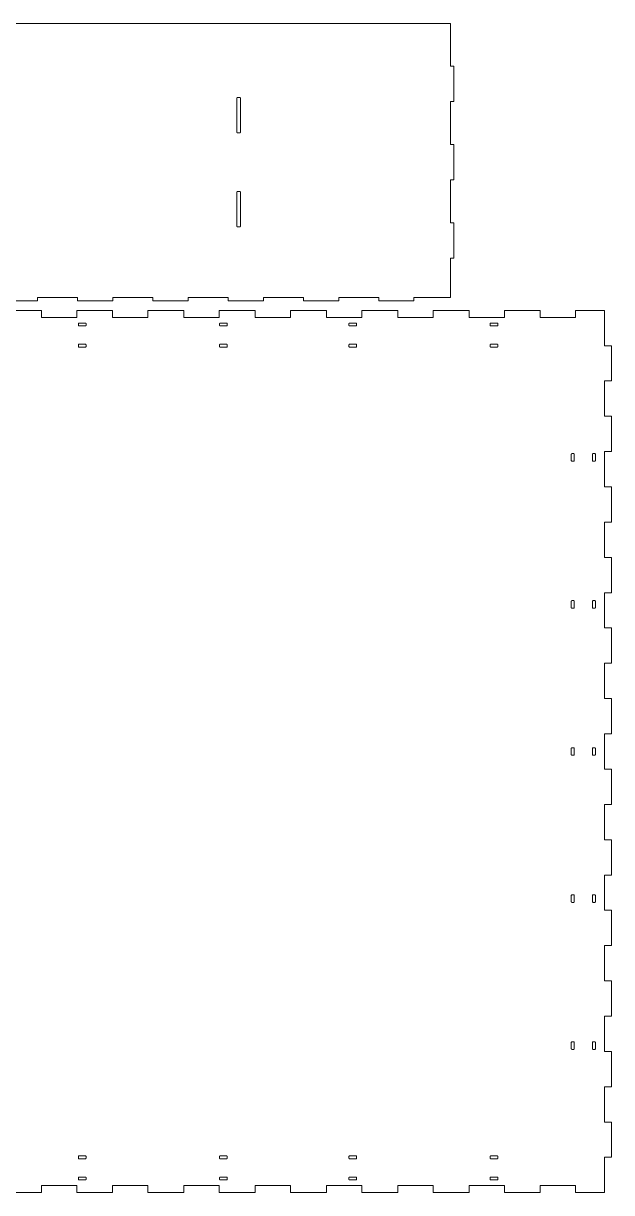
# Model space of a CAD drawing. Header units: millimetres. Extents: x 0 to 3016, y 0 to 2002.
# Drawn here: x 1508 to 2008, y 0 to 994 of the extents above; entities that cross this region are included whole.
import ezdxf

# ---------------------------------------------------------------- set-up
doc = ezdxf.new("R2010")
doc.units = ezdxf.units.MM
doc.layers.add('CORTE', color=1, linetype='Continuous', lineweight=0)

msp = doc.modelspace()

# ---------------------------------------------------------------- linework, layer by layer
at = {"layer": 'CORTE'}
for points in [[(1490, 758), (1520, 758), (1520, 761), (1554, 761), (1554, 758), (1584, 758), (1584, 761), (1618, 761), (1618, 758), (1648, 758), (1648, 761), (1682, 761), (1682, 758), (1712, 758), (1712, 761), (1746, 761), (1746, 758), (1776, 758), (1776, 761), (1810, 761), (1810, 758), (1840, 758), (1840, 761), (1871, 761), (1871, 761), (1871, 794.5), (1874, 794.5), (1874, 824.5), (1871, 824.5), (1871, 861), (1874, 861), (1874, 891), (1871, 891), (1871, 927.5), (1874, 927.5), (1874, 957.5), (1871, 957.5), (1871, 994), (1840, 994), (1810, 994), (1776, 994), (1746, 994), (1712, 994), (1682, 994), (1648, 994), (1618, 994), (1584, 994), (1554, 994), (1520, 994), (1490, 994)], [(1492.705882, 0), (1523.294118, 0), (1523.294118, 6), (1553.294118, 6), (1553.294118, 0), (1583.882353, 0), (1583.882353, 6), (1613.882353, 6), (1613.882353, 0), (1644.470588, 0), (1644.470588, 6), (1674.470588, 6), (1674.470588, 0), (1705.058824, 0), (1705.058824, 6), (1735.058824, 6), (1735.058824, 0), (1765.647059, 0), (1765.647059, 6), (1795.647059, 6), (1795.647059, 0), (1826.235294, 0), (1826.235294, 6), (1856.235294, 6), (1856.235294, 0), (1886.823529, 0), (1886.823529, 6), (1916.823529, 6), (1916.823529, 0), (1947.411765, 0), (1947.411765, 6), (1977.411765, 6), (1977.411765, 0), (2002, 0), (2002, 0), (2002, 30), (2008, 30), (2008, 60), (2002, 60), (2002, 90), (2008, 90), (2008, 120), (2002, 120), (2002, 150), (2008, 150), (2008, 180), (2002, 180), (2002, 210), (2008, 210), (2008, 240), (2002, 240), (2002, 270), (2008, 270), (2008, 300), (2002, 300), (2002, 330), (2008, 330), (2008, 360), (2002, 360), (2002, 390), (2008, 390), (2008, 420), (2002, 420), (2002, 450), (2008, 450), (2008, 480), (2002, 480), (2002, 510), (2008, 510), (2008, 540), (2002, 540), (2002, 570), (2008, 570), (2008, 600), (2002, 600), (2002, 630), (2008, 630), (2008, 660), (2002, 660), (2002, 690), (2008, 690), (2008, 720), (2002, 720), (2002, 750), (1977.411765, 750), (1977.411765, 744), (1947.411765, 744), (1947.411765, 750), (1916.823529, 750), (1916.823529, 744), (1886.823529, 744), (1886.823529, 750), (1856.235294, 750), (1856.235294, 744), (1826.235294, 744), (1826.235294, 750), (1795.647059, 750), (1795.647059, 744), (1765.647059, 744), (1765.647059, 750), (1735.058824, 750), (1735.058824, 744), (1705.058824, 744), (1705.058824, 750), (1674.470588, 750), (1674.470588, 744), (1644.470588, 744), (1644.470588, 750), (1613.882353, 750), (1613.882353, 744), (1583.882353, 744), (1583.882353, 750), (1553.294118, 750), (1553.294118, 744), (1523.294118, 744), (1523.294118, 750), (1492.705882, 750)]]:
    msp.add_lwpolyline(points, dxfattribs=at)
for points in [[(1692.5, 930.4), (1692.496227, 930.467179), (1692.484957, 930.533513), (1692.46633, 930.598167), (1692.440581, 930.66033), (1692.408035, 930.719219), (1692.369099, 930.774094), (1692.324264, 930.824264), (1692.274094, 930.869099), (1692.219219, 930.908035), (1692.16033, 930.940581), (1692.098167, 930.96633), (1692.033513, 930.984957), (1691.967179, 930.996227), (1691.9, 931), (1690.1, 931), (1690.032821, 930.996227), (1689.966487, 930.984957), (1689.901833, 930.96633), (1689.83967, 930.940581), (1689.780781, 930.908035), (1689.725906, 930.869099), (1689.675736, 930.824264), (1689.630901, 930.774094), (1689.591965, 930.719219), (1689.559419, 930.66033), (1689.53367, 930.598167), (1689.515043, 930.533513), (1689.503773, 930.467179), (1689.5, 930.4), (1689.5, 901.6), (1689.503773, 901.532821), (1689.515043, 901.466487), (1689.53367, 901.401833), (1689.559419, 901.33967), (1689.591965, 901.280781), (1689.630901, 901.225906), (1689.675736, 901.175736), (1689.725906, 901.130901), (1689.780781, 901.091965), (1689.83967, 901.059419), (1689.901833, 901.03367), (1689.966487, 901.015043), (1690.032821, 901.003773), (1690.1, 901), (1691.9, 901), (1691.967179, 901.003773), (1692.033513, 901.015043), (1692.098167, 901.03367), (1692.16033, 901.059419), (1692.219219, 901.091965), (1692.274094, 901.130901), (1692.324264, 901.175736), (1692.369099, 901.225906), (1692.408035, 901.280781), (1692.440581, 901.33967), (1692.46633, 901.401833), (1692.484957, 901.466487), (1692.496227, 901.532821), (1692.5, 901.6)], [(1692.5, 850.4), (1692.496227, 850.467179), (1692.484957, 850.533513), (1692.46633, 850.598167), (1692.440581, 850.66033), (1692.408035, 850.719219), (1692.369099, 850.774094), (1692.324264, 850.824264), (1692.274094, 850.869099), (1692.219219, 850.908035), (1692.16033, 850.940581), (1692.098167, 850.96633), (1692.033513, 850.984957), (1691.967179, 850.996227), (1691.9, 851), (1690.1, 851), (1690.032821, 850.996227), (1689.966487, 850.984957), (1689.901833, 850.96633), (1689.83967, 850.940581), (1689.780781, 850.908035), (1689.725906, 850.869099), (1689.675736, 850.824264), (1689.630901, 850.774094), (1689.591965, 850.719219), (1689.559419, 850.66033), (1689.53367, 850.598167), (1689.515043, 850.533513), (1689.503773, 850.467179), (1689.5, 850.4), (1689.5, 821.6), (1689.503773, 821.532821), (1689.515043, 821.466487), (1689.53367, 821.401833), (1689.559419, 821.33967), (1689.591965, 821.280781), (1689.630901, 821.225906), (1689.675736, 821.175736), (1689.725906, 821.130901), (1689.780781, 821.091965), (1689.83967, 821.059419), (1689.901833, 821.03367), (1689.966487, 821.015043), (1690.032821, 821.003773), (1690.1, 821), (1691.9, 821), (1691.967179, 821.003773), (1692.033513, 821.015043), (1692.098167, 821.03367), (1692.16033, 821.059419), (1692.219219, 821.091965), (1692.274094, 821.130901), (1692.324264, 821.175736), (1692.369099, 821.225906), (1692.408035, 821.280781), (1692.440581, 821.33967), (1692.46633, 821.401833), (1692.484957, 821.466487), (1692.496227, 821.532821), (1692.5, 821.6)], [(1561.25, 738.65), (1561.246227, 738.717179), (1561.234957, 738.783513), (1561.21633, 738.848167), (1561.190581, 738.91033), (1561.158035, 738.969219), (1561.119099, 739.024094), (1561.074264, 739.074264), (1561.024094, 739.119099), (1560.969219, 739.158035), (1560.91033, 739.190581), (1560.848167, 739.21633), (1560.783513, 739.234957), (1560.717179, 739.246227), (1560.65, 739.25), (1555.35, 739.25), (1555.282821, 739.246227), (1555.216487, 739.234957), (1555.151833, 739.21633), (1555.08967, 739.190581), (1555.030781, 739.158035), (1554.975906, 739.119099), (1554.925736, 739.074264), (1554.880901, 739.024094), (1554.841965, 738.969219), (1554.809419, 738.91033), (1554.78367, 738.848167), (1554.765043, 738.783513), (1554.753773, 738.717179), (1554.75, 738.65), (1554.75, 737.35), (1554.753773, 737.282821), (1554.765043, 737.216487), (1554.78367, 737.151833), (1554.809419, 737.08967), (1554.841965, 737.030781), (1554.880901, 736.975906), (1554.925736, 736.925736), (1554.975906, 736.880901), (1555.030781, 736.841965), (1555.08967, 736.809419), (1555.151833, 736.78367), (1555.216487, 736.765043), (1555.282821, 736.753773), (1555.35, 736.75), (1560.65, 736.75), (1560.717179, 736.753773), (1560.783513, 736.765043), (1560.848167, 736.78367), (1560.91033, 736.809419), (1560.969219, 736.841965), (1561.024094, 736.880901), (1561.074264, 736.925736), (1561.119099, 736.975906), (1561.158035, 737.030781), (1561.190581, 737.08967), (1561.21633, 737.151833), (1561.234957, 737.216487), (1561.246227, 737.282821), (1561.25, 737.35)], [(1681.25, 738.65), (1681.246227, 738.717179), (1681.234957, 738.783513), (1681.21633, 738.848167), (1681.190581, 738.91033), (1681.158035, 738.969219), (1681.119099, 739.024094), (1681.074264, 739.074264), (1681.024094, 739.119099), (1680.969219, 739.158035), (1680.91033, 739.190581), (1680.848167, 739.21633), (1680.783513, 739.234957), (1680.717179, 739.246227), (1680.65, 739.25), (1675.35, 739.25), (1675.282821, 739.246227), (1675.216487, 739.234957), (1675.151833, 739.21633), (1675.08967, 739.190581), (1675.030781, 739.158035), (1674.975906, 739.119099), (1674.925736, 739.074264), (1674.880901, 739.024094), (1674.841965, 738.969219), (1674.809419, 738.91033), (1674.78367, 738.848167), (1674.765043, 738.783513), (1674.753773, 738.717179), (1674.75, 738.65), (1674.75, 737.35), (1674.753773, 737.282821), (1674.765043, 737.216487), (1674.78367, 737.151833), (1674.809419, 737.08967), (1674.841965, 737.030781), (1674.880901, 736.975906), (1674.925736, 736.925736), (1674.975906, 736.880901), (1675.030781, 736.841965), (1675.08967, 736.809419), (1675.151833, 736.78367), (1675.216487, 736.765043), (1675.282821, 736.753773), (1675.35, 736.75), (1680.65, 736.75), (1680.717179, 736.753773), (1680.783513, 736.765043), (1680.848167, 736.78367), (1680.91033, 736.809419), (1680.969219, 736.841965), (1681.024094, 736.880901), (1681.074264, 736.925736), (1681.119099, 736.975906), (1681.158035, 737.030781), (1681.190581, 737.08967), (1681.21633, 737.151833), (1681.234957, 737.216487), (1681.246227, 737.282821), (1681.25, 737.35)], [(1791.25, 738.65), (1791.246227, 738.717179), (1791.234957, 738.783513), (1791.21633, 738.848167), (1791.190581, 738.91033), (1791.158035, 738.969219), (1791.119099, 739.024094), (1791.074264, 739.074264), (1791.024094, 739.119099), (1790.969219, 739.158035), (1790.91033, 739.190581), (1790.848167, 739.21633), (1790.783513, 739.234957), (1790.717179, 739.246227), (1790.65, 739.25), (1785.35, 739.25), (1785.282821, 739.246227), (1785.216487, 739.234957), (1785.151833, 739.21633), (1785.08967, 739.190581), (1785.030781, 739.158035), (1784.975906, 739.119099), (1784.925736, 739.074264), (1784.880901, 739.024094), (1784.841965, 738.969219), (1784.809419, 738.91033), (1784.78367, 738.848167), (1784.765043, 738.783513), (1784.753773, 738.717179), (1784.75, 738.65), (1784.75, 737.35), (1784.753773, 737.282821), (1784.765043, 737.216487), (1784.78367, 737.151833), (1784.809419, 737.08967), (1784.841965, 737.030781), (1784.880901, 736.975906), (1784.925736, 736.925736), (1784.975906, 736.880901), (1785.030781, 736.841965), (1785.08967, 736.809419), (1785.151833, 736.78367), (1785.216487, 736.765043), (1785.282821, 736.753773), (1785.35, 736.75), (1790.65, 736.75), (1790.717179, 736.753773), (1790.783513, 736.765043), (1790.848167, 736.78367), (1790.91033, 736.809419), (1790.969219, 736.841965), (1791.024094, 736.880901), (1791.074264, 736.925736), (1791.119099, 736.975906), (1791.158035, 737.030781), (1791.190581, 737.08967), (1791.21633, 737.151833), (1791.234957, 737.216487), (1791.246227, 737.282821), (1791.25, 737.35)], [(1911.25, 738.65), (1911.246227, 738.717179), (1911.234957, 738.783513), (1911.21633, 738.848167), (1911.190581, 738.91033), (1911.158035, 738.969219), (1911.119099, 739.024094), (1911.074264, 739.074264), (1911.024094, 739.119099), (1910.969219, 739.158035), (1910.91033, 739.190581), (1910.848167, 739.21633), (1910.783513, 739.234957), (1910.717179, 739.246227), (1910.65, 739.25), (1905.35, 739.25), (1905.282821, 739.246227), (1905.216487, 739.234957), (1905.151833, 739.21633), (1905.08967, 739.190581), (1905.030781, 739.158035), (1904.975906, 739.119099), (1904.925736, 739.074264), (1904.880901, 739.024094), (1904.841965, 738.969219), (1904.809419, 738.91033), (1904.78367, 738.848167), (1904.765043, 738.783513), (1904.753773, 738.717179), (1904.75, 738.65), (1904.75, 737.35), (1904.753773, 737.282821), (1904.765043, 737.216487), (1904.78367, 737.151833), (1904.809419, 737.08967), (1904.841965, 737.030781), (1904.880901, 736.975906), (1904.925736, 736.925736), (1904.975906, 736.880901), (1905.030781, 736.841965), (1905.08967, 736.809419), (1905.151833, 736.78367), (1905.216487, 736.765043), (1905.282821, 736.753773), (1905.35, 736.75), (1910.65, 736.75), (1910.717179, 736.753773), (1910.783513, 736.765043), (1910.848167, 736.78367), (1910.91033, 736.809419), (1910.969219, 736.841965), (1911.024094, 736.880901), (1911.074264, 736.925736), (1911.119099, 736.975906), (1911.158035, 737.030781), (1911.190581, 737.08967), (1911.21633, 737.151833), (1911.234957, 737.216487), (1911.246227, 737.282821), (1911.25, 737.35)], [(1561.25, 720.65), (1561.246227, 720.717179), (1561.234957, 720.783513), (1561.21633, 720.848167), (1561.190581, 720.91033), (1561.158035, 720.969219), (1561.119099, 721.024094), (1561.074264, 721.074264), (1561.024094, 721.119099), (1560.969219, 721.158035), (1560.91033, 721.190581), (1560.848167, 721.21633), (1560.783513, 721.234957), (1560.717179, 721.246227), (1560.65, 721.25), (1555.35, 721.25), (1555.282821, 721.246227), (1555.216487, 721.234957), (1555.151833, 721.21633), (1555.08967, 721.190581), (1555.030781, 721.158035), (1554.975906, 721.119099), (1554.925736, 721.074264), (1554.880901, 721.024094), (1554.841965, 720.969219), (1554.809419, 720.91033), (1554.78367, 720.848167), (1554.765043, 720.783513), (1554.753773, 720.717179), (1554.75, 720.65), (1554.75, 719.35), (1554.753773, 719.282821), (1554.765043, 719.216487), (1554.78367, 719.151833), (1554.809419, 719.08967), (1554.841965, 719.030781), (1554.880901, 718.975906), (1554.925736, 718.925736), (1554.975906, 718.880901), (1555.030781, 718.841965), (1555.08967, 718.809419), (1555.151833, 718.78367), (1555.216487, 718.765043), (1555.282821, 718.753773), (1555.35, 718.75), (1560.65, 718.75), (1560.717179, 718.753773), (1560.783513, 718.765043), (1560.848167, 718.78367), (1560.91033, 718.809419), (1560.969219, 718.841965), (1561.024094, 718.880901), (1561.074264, 718.925736), (1561.119099, 718.975906), (1561.158035, 719.030781), (1561.190581, 719.08967), (1561.21633, 719.151833), (1561.234957, 719.216487), (1561.246227, 719.282821), (1561.25, 719.35)], [(1681.25, 720.65), (1681.246227, 720.717179), (1681.234957, 720.783513), (1681.21633, 720.848167), (1681.190581, 720.91033), (1681.158035, 720.969219), (1681.119099, 721.024094), (1681.074264, 721.074264), (1681.024094, 721.119099), (1680.969219, 721.158035), (1680.91033, 721.190581), (1680.848167, 721.21633), (1680.783513, 721.234957), (1680.717179, 721.246227), (1680.65, 721.25), (1675.35, 721.25), (1675.282821, 721.246227), (1675.216487, 721.234957), (1675.151833, 721.21633), (1675.08967, 721.190581), (1675.030781, 721.158035), (1674.975906, 721.119099), (1674.925736, 721.074264), (1674.880901, 721.024094), (1674.841965, 720.969219), (1674.809419, 720.91033), (1674.78367, 720.848167), (1674.765043, 720.783513), (1674.753773, 720.717179), (1674.75, 720.65), (1674.75, 719.35), (1674.753773, 719.282821), (1674.765043, 719.216487), (1674.78367, 719.151833), (1674.809419, 719.08967), (1674.841965, 719.030781), (1674.880901, 718.975906), (1674.925736, 718.925736), (1674.975906, 718.880901), (1675.030781, 718.841965), (1675.08967, 718.809419), (1675.151833, 718.78367), (1675.216487, 718.765043), (1675.282821, 718.753773), (1675.35, 718.75), (1680.65, 718.75), (1680.717179, 718.753773), (1680.783513, 718.765043), (1680.848167, 718.78367), (1680.91033, 718.809419), (1680.969219, 718.841965), (1681.024094, 718.880901), (1681.074264, 718.925736), (1681.119099, 718.975906), (1681.158035, 719.030781), (1681.190581, 719.08967), (1681.21633, 719.151833), (1681.234957, 719.216487), (1681.246227, 719.282821), (1681.25, 719.35)], [(1791.25, 720.65), (1791.246227, 720.717179), (1791.234957, 720.783513), (1791.21633, 720.848167), (1791.190581, 720.91033), (1791.158035, 720.969219), (1791.119099, 721.024094), (1791.074264, 721.074264), (1791.024094, 721.119099), (1790.969219, 721.158035), (1790.91033, 721.190581), (1790.848167, 721.21633), (1790.783513, 721.234957), (1790.717179, 721.246227), (1790.65, 721.25), (1785.35, 721.25), (1785.282821, 721.246227), (1785.216487, 721.234957), (1785.151833, 721.21633), (1785.08967, 721.190581), (1785.030781, 721.158035), (1784.975906, 721.119099), (1784.925736, 721.074264), (1784.880901, 721.024094), (1784.841965, 720.969219), (1784.809419, 720.91033), (1784.78367, 720.848167), (1784.765043, 720.783513), (1784.753773, 720.717179), (1784.75, 720.65), (1784.75, 719.35), (1784.753773, 719.282821), (1784.765043, 719.216487), (1784.78367, 719.151833), (1784.809419, 719.08967), (1784.841965, 719.030781), (1784.880901, 718.975906), (1784.925736, 718.925736), (1784.975906, 718.880901), (1785.030781, 718.841965), (1785.08967, 718.809419), (1785.151833, 718.78367), (1785.216487, 718.765043), (1785.282821, 718.753773), (1785.35, 718.75), (1790.65, 718.75), (1790.717179, 718.753773), (1790.783513, 718.765043), (1790.848167, 718.78367), (1790.91033, 718.809419), (1790.969219, 718.841965), (1791.024094, 718.880901), (1791.074264, 718.925736), (1791.119099, 718.975906), (1791.158035, 719.030781), (1791.190581, 719.08967), (1791.21633, 719.151833), (1791.234957, 719.216487), (1791.246227, 719.282821), (1791.25, 719.35)], [(1911.25, 720.65), (1911.246227, 720.717179), (1911.234957, 720.783513), (1911.21633, 720.848167), (1911.190581, 720.91033), (1911.158035, 720.969219), (1911.119099, 721.024094), (1911.074264, 721.074264), (1911.024094, 721.119099), (1910.969219, 721.158035), (1910.91033, 721.190581), (1910.848167, 721.21633), (1910.783513, 721.234957), (1910.717179, 721.246227), (1910.65, 721.25), (1905.35, 721.25), (1905.282821, 721.246227), (1905.216487, 721.234957), (1905.151833, 721.21633), (1905.08967, 721.190581), (1905.030781, 721.158035), (1904.975906, 721.119099), (1904.925736, 721.074264), (1904.880901, 721.024094), (1904.841965, 720.969219), (1904.809419, 720.91033), (1904.78367, 720.848167), (1904.765043, 720.783513), (1904.753773, 720.717179), (1904.75, 720.65), (1904.75, 719.35), (1904.753773, 719.282821), (1904.765043, 719.216487), (1904.78367, 719.151833), (1904.809419, 719.08967), (1904.841965, 719.030781), (1904.880901, 718.975906), (1904.925736, 718.925736), (1904.975906, 718.880901), (1905.030781, 718.841965), (1905.08967, 718.809419), (1905.151833, 718.78367), (1905.216487, 718.765043), (1905.282821, 718.753773), (1905.35, 718.75), (1910.65, 718.75), (1910.717179, 718.753773), (1910.783513, 718.765043), (1910.848167, 718.78367), (1910.91033, 718.809419), (1910.969219, 718.841965), (1911.024094, 718.880901), (1911.074264, 718.925736), (1911.119099, 718.975906), (1911.158035, 719.030781), (1911.190581, 719.08967), (1911.21633, 719.151833), (1911.234957, 719.216487), (1911.246227, 719.282821), (1911.25, 719.35)], [(1976.25, 627.65), (1976.246227, 627.717179), (1976.234957, 627.783513), (1976.21633, 627.848167), (1976.190581, 627.91033), (1976.158035, 627.969219), (1976.119099, 628.024094), (1976.074264, 628.074264), (1976.024094, 628.119099), (1975.969219, 628.158035), (1975.91033, 628.190581), (1975.848167, 628.21633), (1975.783513, 628.234957), (1975.717179, 628.246227), (1975.65, 628.25), (1974.35, 628.25), (1974.282821, 628.246227), (1974.216487, 628.234957), (1974.151833, 628.21633), (1974.08967, 628.190581), (1974.030781, 628.158035), (1973.975906, 628.119099), (1973.925736, 628.074264), (1973.880901, 628.024094), (1973.841965, 627.969219), (1973.809419, 627.91033), (1973.78367, 627.848167), (1973.765043, 627.783513), (1973.753773, 627.717179), (1973.75, 627.65), (1973.75, 622.35), (1973.753773, 622.282821), (1973.765043, 622.216487), (1973.78367, 622.151833), (1973.809419, 622.08967), (1973.841965, 622.030781), (1973.880901, 621.975906), (1973.925736, 621.925736), (1973.975906, 621.880901), (1974.030781, 621.841965), (1974.08967, 621.809419), (1974.151833, 621.78367), (1974.216487, 621.765043), (1974.282821, 621.753773), (1974.35, 621.75), (1975.65, 621.75), (1975.717179, 621.753773), (1975.783513, 621.765043), (1975.848167, 621.78367), (1975.91033, 621.809419), (1975.969219, 621.841965), (1976.024094, 621.880901), (1976.074264, 621.925736), (1976.119099, 621.975906), (1976.158035, 622.030781), (1976.190581, 622.08967), (1976.21633, 622.151833), (1976.234957, 622.216487), (1976.246227, 622.282821), (1976.25, 622.35)], [(1994.25, 627.65), (1994.246227, 627.717179), (1994.234957, 627.783513), (1994.21633, 627.848167), (1994.190581, 627.91033), (1994.158035, 627.969219), (1994.119099, 628.024094), (1994.074264, 628.074264), (1994.024094, 628.119099), (1993.969219, 628.158035), (1993.91033, 628.190581), (1993.848167, 628.21633), (1993.783513, 628.234957), (1993.717179, 628.246227), (1993.65, 628.25), (1992.35, 628.25), (1992.282821, 628.246227), (1992.216487, 628.234957), (1992.151833, 628.21633), (1992.08967, 628.190581), (1992.030781, 628.158035), (1991.975906, 628.119099), (1991.925736, 628.074264), (1991.880901, 628.024094), (1991.841965, 627.969219), (1991.809419, 627.91033), (1991.78367, 627.848167), (1991.765043, 627.783513), (1991.753773, 627.717179), (1991.75, 627.65), (1991.75, 622.35), (1991.753773, 622.282821), (1991.765043, 622.216487), (1991.78367, 622.151833), (1991.809419, 622.08967), (1991.841965, 622.030781), (1991.880901, 621.975906), (1991.925736, 621.925736), (1991.975906, 621.880901), (1992.030781, 621.841965), (1992.08967, 621.809419), (1992.151833, 621.78367), (1992.216487, 621.765043), (1992.282821, 621.753773), (1992.35, 621.75), (1993.65, 621.75), (1993.717179, 621.753773), (1993.783513, 621.765043), (1993.848167, 621.78367), (1993.91033, 621.809419), (1993.969219, 621.841965), (1994.024094, 621.880901), (1994.074264, 621.925736), (1994.119099, 621.975906), (1994.158035, 622.030781), (1994.190581, 622.08967), (1994.21633, 622.151833), (1994.234957, 622.216487), (1994.246227, 622.282821), (1994.25, 622.35)], [(1976.25, 502.65), (1976.246227, 502.717179), (1976.234957, 502.783513), (1976.21633, 502.848167), (1976.190581, 502.91033), (1976.158035, 502.969219), (1976.119099, 503.024094), (1976.074264, 503.074264), (1976.024094, 503.119099), (1975.969219, 503.158035), (1975.91033, 503.190581), (1975.848167, 503.21633), (1975.783513, 503.234957), (1975.717179, 503.246227), (1975.65, 503.25), (1974.35, 503.25), (1974.282821, 503.246227), (1974.216487, 503.234957), (1974.151833, 503.21633), (1974.08967, 503.190581), (1974.030781, 503.158035), (1973.975906, 503.119099), (1973.925736, 503.074264), (1973.880901, 503.024094), (1973.841965, 502.969219), (1973.809419, 502.91033), (1973.78367, 502.848167), (1973.765043, 502.783513), (1973.753773, 502.717179), (1973.75, 502.65), (1973.75, 497.35), (1973.753773, 497.282821), (1973.765043, 497.216487), (1973.78367, 497.151833), (1973.809419, 497.08967), (1973.841965, 497.030781), (1973.880901, 496.975906), (1973.925736, 496.925736), (1973.975906, 496.880901), (1974.030781, 496.841965), (1974.08967, 496.809419), (1974.151833, 496.78367), (1974.216487, 496.765043), (1974.282821, 496.753773), (1974.35, 496.75), (1975.65, 496.75), (1975.717179, 496.753773), (1975.783513, 496.765043), (1975.848167, 496.78367), (1975.91033, 496.809419), (1975.969219, 496.841965), (1976.024094, 496.880901), (1976.074264, 496.925736), (1976.119099, 496.975906), (1976.158035, 497.030781), (1976.190581, 497.08967), (1976.21633, 497.151833), (1976.234957, 497.216487), (1976.246227, 497.282821), (1976.25, 497.35)], [(1994.25, 502.65), (1994.246227, 502.717179), (1994.234957, 502.783513), (1994.21633, 502.848167), (1994.190581, 502.91033), (1994.158035, 502.969219), (1994.119099, 503.024094), (1994.074264, 503.074264), (1994.024094, 503.119099), (1993.969219, 503.158035), (1993.91033, 503.190581), (1993.848167, 503.21633), (1993.783513, 503.234957), (1993.717179, 503.246227), (1993.65, 503.25), (1992.35, 503.25), (1992.282821, 503.246227), (1992.216487, 503.234957), (1992.151833, 503.21633), (1992.08967, 503.190581), (1992.030781, 503.158035), (1991.975906, 503.119099), (1991.925736, 503.074264), (1991.880901, 503.024094), (1991.841965, 502.969219), (1991.809419, 502.91033), (1991.78367, 502.848167), (1991.765043, 502.783513), (1991.753773, 502.717179), (1991.75, 502.65), (1991.75, 497.35), (1991.753773, 497.282821), (1991.765043, 497.216487), (1991.78367, 497.151833), (1991.809419, 497.08967), (1991.841965, 497.030781), (1991.880901, 496.975906), (1991.925736, 496.925736), (1991.975906, 496.880901), (1992.030781, 496.841965), (1992.08967, 496.809419), (1992.151833, 496.78367), (1992.216487, 496.765043), (1992.282821, 496.753773), (1992.35, 496.75), (1993.65, 496.75), (1993.717179, 496.753773), (1993.783513, 496.765043), (1993.848167, 496.78367), (1993.91033, 496.809419), (1993.969219, 496.841965), (1994.024094, 496.880901), (1994.074264, 496.925736), (1994.119099, 496.975906), (1994.158035, 497.030781), (1994.190581, 497.08967), (1994.21633, 497.151833), (1994.234957, 497.216487), (1994.246227, 497.282821), (1994.25, 497.35)], [(1976.25, 377.65), (1976.246227, 377.717179), (1976.234957, 377.783513), (1976.21633, 377.848167), (1976.190581, 377.91033), (1976.158035, 377.969219), (1976.119099, 378.024094), (1976.074264, 378.074264), (1976.024094, 378.119099), (1975.969219, 378.158035), (1975.91033, 378.190581), (1975.848167, 378.21633), (1975.783513, 378.234957), (1975.717179, 378.246227), (1975.65, 378.25), (1974.35, 378.25), (1974.282821, 378.246227), (1974.216487, 378.234957), (1974.151833, 378.21633), (1974.08967, 378.190581), (1974.030781, 378.158035), (1973.975906, 378.119099), (1973.925736, 378.074264), (1973.880901, 378.024094), (1973.841965, 377.969219), (1973.809419, 377.91033), (1973.78367, 377.848167), (1973.765043, 377.783513), (1973.753773, 377.717179), (1973.75, 377.65), (1973.75, 372.35), (1973.753773, 372.282821), (1973.765043, 372.216487), (1973.78367, 372.151833), (1973.809419, 372.08967), (1973.841965, 372.030781), (1973.880901, 371.975906), (1973.925736, 371.925736), (1973.975906, 371.880901), (1974.030781, 371.841965), (1974.08967, 371.809419), (1974.151833, 371.78367), (1974.216487, 371.765043), (1974.282821, 371.753773), (1974.35, 371.75), (1975.65, 371.75), (1975.717179, 371.753773), (1975.783513, 371.765043), (1975.848167, 371.78367), (1975.91033, 371.809419), (1975.969219, 371.841965), (1976.024094, 371.880901), (1976.074264, 371.925736), (1976.119099, 371.975906), (1976.158035, 372.030781), (1976.190581, 372.08967), (1976.21633, 372.151833), (1976.234957, 372.216487), (1976.246227, 372.282821), (1976.25, 372.35)], [(1994.25, 377.65), (1994.246227, 377.717179), (1994.234957, 377.783513), (1994.21633, 377.848167), (1994.190581, 377.91033), (1994.158035, 377.969219), (1994.119099, 378.024094), (1994.074264, 378.074264), (1994.024094, 378.119099), (1993.969219, 378.158035), (1993.91033, 378.190581), (1993.848167, 378.21633), (1993.783513, 378.234957), (1993.717179, 378.246227), (1993.65, 378.25), (1992.35, 378.25), (1992.282821, 378.246227), (1992.216487, 378.234957), (1992.151833, 378.21633), (1992.08967, 378.190581), (1992.030781, 378.158035), (1991.975906, 378.119099), (1991.925736, 378.074264), (1991.880901, 378.024094), (1991.841965, 377.969219), (1991.809419, 377.91033), (1991.78367, 377.848167), (1991.765043, 377.783513), (1991.753773, 377.717179), (1991.75, 377.65), (1991.75, 372.35), (1991.753773, 372.282821), (1991.765043, 372.216487), (1991.78367, 372.151833), (1991.809419, 372.08967), (1991.841965, 372.030781), (1991.880901, 371.975906), (1991.925736, 371.925736), (1991.975906, 371.880901), (1992.030781, 371.841965), (1992.08967, 371.809419), (1992.151833, 371.78367), (1992.216487, 371.765043), (1992.282821, 371.753773), (1992.35, 371.75), (1993.65, 371.75), (1993.717179, 371.753773), (1993.783513, 371.765043), (1993.848167, 371.78367), (1993.91033, 371.809419), (1993.969219, 371.841965), (1994.024094, 371.880901), (1994.074264, 371.925736), (1994.119099, 371.975906), (1994.158035, 372.030781), (1994.190581, 372.08967), (1994.21633, 372.151833), (1994.234957, 372.216487), (1994.246227, 372.282821), (1994.25, 372.35)], [(1976.25, 252.65), (1976.246227, 252.717179), (1976.234957, 252.783513), (1976.21633, 252.848167), (1976.190581, 252.91033), (1976.158035, 252.969219), (1976.119099, 253.024094), (1976.074264, 253.074264), (1976.024094, 253.119099), (1975.969219, 253.158035), (1975.91033, 253.190581), (1975.848167, 253.21633), (1975.783513, 253.234957), (1975.717179, 253.246227), (1975.65, 253.25), (1974.35, 253.25), (1974.282821, 253.246227), (1974.216487, 253.234957), (1974.151833, 253.21633), (1974.08967, 253.190581), (1974.030781, 253.158035), (1973.975906, 253.119099), (1973.925736, 253.074264), (1973.880901, 253.024094), (1973.841965, 252.969219), (1973.809419, 252.91033), (1973.78367, 252.848167), (1973.765043, 252.783513), (1973.753773, 252.717179), (1973.75, 252.65), (1973.75, 247.35), (1973.753773, 247.282821), (1973.765043, 247.216487), (1973.78367, 247.151833), (1973.809419, 247.08967), (1973.841965, 247.030781), (1973.880901, 246.975906), (1973.925736, 246.925736), (1973.975906, 246.880901), (1974.030781, 246.841965), (1974.08967, 246.809419), (1974.151833, 246.78367), (1974.216487, 246.765043), (1974.282821, 246.753773), (1974.35, 246.75), (1975.65, 246.75), (1975.717179, 246.753773), (1975.783513, 246.765043), (1975.848167, 246.78367), (1975.91033, 246.809419), (1975.969219, 246.841965), (1976.024094, 246.880901), (1976.074264, 246.925736), (1976.119099, 246.975906), (1976.158035, 247.030781), (1976.190581, 247.08967), (1976.21633, 247.151833), (1976.234957, 247.216487), (1976.246227, 247.282821), (1976.25, 247.35)], [(1994.25, 252.65), (1994.246227, 252.717179), (1994.234957, 252.783513), (1994.21633, 252.848167), (1994.190581, 252.91033), (1994.158035, 252.969219), (1994.119099, 253.024094), (1994.074264, 253.074264), (1994.024094, 253.119099), (1993.969219, 253.158035), (1993.91033, 253.190581), (1993.848167, 253.21633), (1993.783513, 253.234957), (1993.717179, 253.246227), (1993.65, 253.25), (1992.35, 253.25), (1992.282821, 253.246227), (1992.216487, 253.234957), (1992.151833, 253.21633), (1992.08967, 253.190581), (1992.030781, 253.158035), (1991.975906, 253.119099), (1991.925736, 253.074264), (1991.880901, 253.024094), (1991.841965, 252.969219), (1991.809419, 252.91033), (1991.78367, 252.848167), (1991.765043, 252.783513), (1991.753773, 252.717179), (1991.75, 252.65), (1991.75, 247.35), (1991.753773, 247.282821), (1991.765043, 247.216487), (1991.78367, 247.151833), (1991.809419, 247.08967), (1991.841965, 247.030781), (1991.880901, 246.975906), (1991.925736, 246.925736), (1991.975906, 246.880901), (1992.030781, 246.841965), (1992.08967, 246.809419), (1992.151833, 246.78367), (1992.216487, 246.765043), (1992.282821, 246.753773), (1992.35, 246.75), (1993.65, 246.75), (1993.717179, 246.753773), (1993.783513, 246.765043), (1993.848167, 246.78367), (1993.91033, 246.809419), (1993.969219, 246.841965), (1994.024094, 246.880901), (1994.074264, 246.925736), (1994.119099, 246.975906), (1994.158035, 247.030781), (1994.190581, 247.08967), (1994.21633, 247.151833), (1994.234957, 247.216487), (1994.246227, 247.282821), (1994.25, 247.35)], [(1976.25, 127.65), (1976.246227, 127.717179), (1976.234957, 127.783513), (1976.21633, 127.848167), (1976.190581, 127.91033), (1976.158035, 127.969219), (1976.119099, 128.024094), (1976.074264, 128.074264), (1976.024094, 128.119099), (1975.969219, 128.158035), (1975.91033, 128.190581), (1975.848167, 128.21633), (1975.783513, 128.234957), (1975.717179, 128.246227), (1975.65, 128.25), (1974.35, 128.25), (1974.282821, 128.246227), (1974.216487, 128.234957), (1974.151833, 128.21633), (1974.08967, 128.190581), (1974.030781, 128.158035), (1973.975906, 128.119099), (1973.925736, 128.074264), (1973.880901, 128.024094), (1973.841965, 127.969219), (1973.809419, 127.91033), (1973.78367, 127.848167), (1973.765043, 127.783513), (1973.753773, 127.717179), (1973.75, 127.65), (1973.75, 122.35), (1973.753773, 122.282821), (1973.765043, 122.216487), (1973.78367, 122.151833), (1973.809419, 122.08967), (1973.841965, 122.030781), (1973.880901, 121.975906), (1973.925736, 121.925736), (1973.975906, 121.880901), (1974.030781, 121.841965), (1974.08967, 121.809419), (1974.151833, 121.78367), (1974.216487, 121.765043), (1974.282821, 121.753773), (1974.35, 121.75), (1975.65, 121.75), (1975.717179, 121.753773), (1975.783513, 121.765043), (1975.848167, 121.78367), (1975.91033, 121.809419), (1975.969219, 121.841965), (1976.024094, 121.880901), (1976.074264, 121.925736), (1976.119099, 121.975906), (1976.158035, 122.030781), (1976.190581, 122.08967), (1976.21633, 122.151833), (1976.234957, 122.216487), (1976.246227, 122.282821), (1976.25, 122.35)], [(1994.25, 127.65), (1994.246227, 127.717179), (1994.234957, 127.783513), (1994.21633, 127.848167), (1994.190581, 127.91033), (1994.158035, 127.969219), (1994.119099, 128.024094), (1994.074264, 128.074264), (1994.024094, 128.119099), (1993.969219, 128.158035), (1993.91033, 128.190581), (1993.848167, 128.21633), (1993.783513, 128.234957), (1993.717179, 128.246227), (1993.65, 128.25), (1992.35, 128.25), (1992.282821, 128.246227), (1992.216487, 128.234957), (1992.151833, 128.21633), (1992.08967, 128.190581), (1992.030781, 128.158035), (1991.975906, 128.119099), (1991.925736, 128.074264), (1991.880901, 128.024094), (1991.841965, 127.969219), (1991.809419, 127.91033), (1991.78367, 127.848167), (1991.765043, 127.783513), (1991.753773, 127.717179), (1991.75, 127.65), (1991.75, 122.35), (1991.753773, 122.282821), (1991.765043, 122.216487), (1991.78367, 122.151833), (1991.809419, 122.08967), (1991.841965, 122.030781), (1991.880901, 121.975906), (1991.925736, 121.925736), (1991.975906, 121.880901), (1992.030781, 121.841965), (1992.08967, 121.809419), (1992.151833, 121.78367), (1992.216487, 121.765043), (1992.282821, 121.753773), (1992.35, 121.75), (1993.65, 121.75), (1993.717179, 121.753773), (1993.783513, 121.765043), (1993.848167, 121.78367), (1993.91033, 121.809419), (1993.969219, 121.841965), (1994.024094, 121.880901), (1994.074264, 121.925736), (1994.119099, 121.975906), (1994.158035, 122.030781), (1994.190581, 122.08967), (1994.21633, 122.151833), (1994.234957, 122.216487), (1994.246227, 122.282821), (1994.25, 122.35)], [(1561.25, 30.65), (1561.246227, 30.717179), (1561.234957, 30.783513), (1561.21633, 30.848167), (1561.190581, 30.91033), (1561.158035, 30.969219), (1561.119099, 31.024094), (1561.074264, 31.074264), (1561.024094, 31.119099), (1560.969219, 31.158035), (1560.91033, 31.190581), (1560.848167, 31.21633), (1560.783513, 31.234957), (1560.717179, 31.246227), (1560.65, 31.25), (1555.35, 31.25), (1555.282821, 31.246227), (1555.216487, 31.234957), (1555.151833, 31.21633), (1555.08967, 31.190581), (1555.030781, 31.158035), (1554.975906, 31.119099), (1554.925736, 31.074264), (1554.880901, 31.024094), (1554.841965, 30.969219), (1554.809419, 30.91033), (1554.78367, 30.848167), (1554.765043, 30.783513), (1554.753773, 30.717179), (1554.75, 30.65), (1554.75, 29.35), (1554.753773, 29.282821), (1554.765043, 29.216487), (1554.78367, 29.151833), (1554.809419, 29.08967), (1554.841965, 29.030781), (1554.880901, 28.975906), (1554.925736, 28.925736), (1554.975906, 28.880901), (1555.030781, 28.841965), (1555.08967, 28.809419), (1555.151833, 28.78367), (1555.216487, 28.765043), (1555.282821, 28.753773), (1555.35, 28.75), (1560.65, 28.75), (1560.717179, 28.753773), (1560.783513, 28.765043), (1560.848167, 28.78367), (1560.91033, 28.809419), (1560.969219, 28.841965), (1561.024094, 28.880901), (1561.074264, 28.925736), (1561.119099, 28.975906), (1561.158035, 29.030781), (1561.190581, 29.08967), (1561.21633, 29.151833), (1561.234957, 29.216487), (1561.246227, 29.282821), (1561.25, 29.35)], [(1681.25, 30.65), (1681.246227, 30.717179), (1681.234957, 30.783513), (1681.21633, 30.848167), (1681.190581, 30.91033), (1681.158035, 30.969219), (1681.119099, 31.024094), (1681.074264, 31.074264), (1681.024094, 31.119099), (1680.969219, 31.158035), (1680.91033, 31.190581), (1680.848167, 31.21633), (1680.783513, 31.234957), (1680.717179, 31.246227), (1680.65, 31.25), (1675.35, 31.25), (1675.282821, 31.246227), (1675.216487, 31.234957), (1675.151833, 31.21633), (1675.08967, 31.190581), (1675.030781, 31.158035), (1674.975906, 31.119099), (1674.925736, 31.074264), (1674.880901, 31.024094), (1674.841965, 30.969219), (1674.809419, 30.91033), (1674.78367, 30.848167), (1674.765043, 30.783513), (1674.753773, 30.717179), (1674.75, 30.65), (1674.75, 29.35), (1674.753773, 29.282821), (1674.765043, 29.216487), (1674.78367, 29.151833), (1674.809419, 29.08967), (1674.841965, 29.030781), (1674.880901, 28.975906), (1674.925736, 28.925736), (1674.975906, 28.880901), (1675.030781, 28.841965), (1675.08967, 28.809419), (1675.151833, 28.78367), (1675.216487, 28.765043), (1675.282821, 28.753773), (1675.35, 28.75), (1680.65, 28.75), (1680.717179, 28.753773), (1680.783513, 28.765043), (1680.848167, 28.78367), (1680.91033, 28.809419), (1680.969219, 28.841965), (1681.024094, 28.880901), (1681.074264, 28.925736), (1681.119099, 28.975906), (1681.158035, 29.030781), (1681.190581, 29.08967), (1681.21633, 29.151833), (1681.234957, 29.216487), (1681.246227, 29.282821), (1681.25, 29.35)], [(1791.25, 30.65), (1791.246227, 30.717179), (1791.234957, 30.783513), (1791.21633, 30.848167), (1791.190581, 30.91033), (1791.158035, 30.969219), (1791.119099, 31.024094), (1791.074264, 31.074264), (1791.024094, 31.119099), (1790.969219, 31.158035), (1790.91033, 31.190581), (1790.848167, 31.21633), (1790.783513, 31.234957), (1790.717179, 31.246227), (1790.65, 31.25), (1785.35, 31.25), (1785.282821, 31.246227), (1785.216487, 31.234957), (1785.151833, 31.21633), (1785.08967, 31.190581), (1785.030781, 31.158035), (1784.975906, 31.119099), (1784.925736, 31.074264), (1784.880901, 31.024094), (1784.841965, 30.969219), (1784.809419, 30.91033), (1784.78367, 30.848167), (1784.765043, 30.783513), (1784.753773, 30.717179), (1784.75, 30.65), (1784.75, 29.35), (1784.753773, 29.282821), (1784.765043, 29.216487), (1784.78367, 29.151833), (1784.809419, 29.08967), (1784.841965, 29.030781), (1784.880901, 28.975906), (1784.925736, 28.925736), (1784.975906, 28.880901), (1785.030781, 28.841965), (1785.08967, 28.809419), (1785.151833, 28.78367), (1785.216487, 28.765043), (1785.282821, 28.753773), (1785.35, 28.75), (1790.65, 28.75), (1790.717179, 28.753773), (1790.783513, 28.765043), (1790.848167, 28.78367), (1790.91033, 28.809419), (1790.969219, 28.841965), (1791.024094, 28.880901), (1791.074264, 28.925736), (1791.119099, 28.975906), (1791.158035, 29.030781), (1791.190581, 29.08967), (1791.21633, 29.151833), (1791.234957, 29.216487), (1791.246227, 29.282821), (1791.25, 29.35)], [(1911.25, 30.65), (1911.246227, 30.717179), (1911.234957, 30.783513), (1911.21633, 30.848167), (1911.190581, 30.91033), (1911.158035, 30.969219), (1911.119099, 31.024094), (1911.074264, 31.074264), (1911.024094, 31.119099), (1910.969219, 31.158035), (1910.91033, 31.190581), (1910.848167, 31.21633), (1910.783513, 31.234957), (1910.717179, 31.246227), (1910.65, 31.25), (1905.35, 31.25), (1905.282821, 31.246227), (1905.216487, 31.234957), (1905.151833, 31.21633), (1905.08967, 31.190581), (1905.030781, 31.158035), (1904.975906, 31.119099), (1904.925736, 31.074264), (1904.880901, 31.024094), (1904.841965, 30.969219), (1904.809419, 30.91033), (1904.78367, 30.848167), (1904.765043, 30.783513), (1904.753773, 30.717179), (1904.75, 30.65), (1904.75, 29.35), (1904.753773, 29.282821), (1904.765043, 29.216487), (1904.78367, 29.151833), (1904.809419, 29.08967), (1904.841965, 29.030781), (1904.880901, 28.975906), (1904.925736, 28.925736), (1904.975906, 28.880901), (1905.030781, 28.841965), (1905.08967, 28.809419), (1905.151833, 28.78367), (1905.216487, 28.765043), (1905.282821, 28.753773), (1905.35, 28.75), (1910.65, 28.75), (1910.717179, 28.753773), (1910.783513, 28.765043), (1910.848167, 28.78367), (1910.91033, 28.809419), (1910.969219, 28.841965), (1911.024094, 28.880901), (1911.074264, 28.925736), (1911.119099, 28.975906), (1911.158035, 29.030781), (1911.190581, 29.08967), (1911.21633, 29.151833), (1911.234957, 29.216487), (1911.246227, 29.282821), (1911.25, 29.35)], [(1561.25, 12.65), (1561.246227, 12.717179), (1561.234957, 12.783513), (1561.21633, 12.848167), (1561.190581, 12.91033), (1561.158035, 12.969219), (1561.119099, 13.024094), (1561.074264, 13.074264), (1561.024094, 13.119099), (1560.969219, 13.158035), (1560.91033, 13.190581), (1560.848167, 13.21633), (1560.783513, 13.234957), (1560.717179, 13.246227), (1560.65, 13.25), (1555.35, 13.25), (1555.282821, 13.246227), (1555.216487, 13.234957), (1555.151833, 13.21633), (1555.08967, 13.190581), (1555.030781, 13.158035), (1554.975906, 13.119099), (1554.925736, 13.074264), (1554.880901, 13.024094), (1554.841965, 12.969219), (1554.809419, 12.91033), (1554.78367, 12.848167), (1554.765043, 12.783513), (1554.753773, 12.717179), (1554.75, 12.65), (1554.75, 11.35), (1554.753773, 11.282821), (1554.765043, 11.216487), (1554.78367, 11.151833), (1554.809419, 11.08967), (1554.841965, 11.030781), (1554.880901, 10.975906), (1554.925736, 10.925736), (1554.975906, 10.880901), (1555.030781, 10.841965), (1555.08967, 10.809419), (1555.151833, 10.78367), (1555.216487, 10.765043), (1555.282821, 10.753773), (1555.35, 10.75), (1560.65, 10.75), (1560.717179, 10.753773), (1560.783513, 10.765043), (1560.848167, 10.78367), (1560.91033, 10.809419), (1560.969219, 10.841965), (1561.024094, 10.880901), (1561.074264, 10.925736), (1561.119099, 10.975906), (1561.158035, 11.030781), (1561.190581, 11.08967), (1561.21633, 11.151833), (1561.234957, 11.216487), (1561.246227, 11.282821), (1561.25, 11.35)], [(1681.25, 12.65), (1681.246227, 12.717179), (1681.234957, 12.783513), (1681.21633, 12.848167), (1681.190581, 12.91033), (1681.158035, 12.969219), (1681.119099, 13.024094), (1681.074264, 13.074264), (1681.024094, 13.119099), (1680.969219, 13.158035), (1680.91033, 13.190581), (1680.848167, 13.21633), (1680.783513, 13.234957), (1680.717179, 13.246227), (1680.65, 13.25), (1675.35, 13.25), (1675.282821, 13.246227), (1675.216487, 13.234957), (1675.151833, 13.21633), (1675.08967, 13.190581), (1675.030781, 13.158035), (1674.975906, 13.119099), (1674.925736, 13.074264), (1674.880901, 13.024094), (1674.841965, 12.969219), (1674.809419, 12.91033), (1674.78367, 12.848167), (1674.765043, 12.783513), (1674.753773, 12.717179), (1674.75, 12.65), (1674.75, 11.35), (1674.753773, 11.282821), (1674.765043, 11.216487), (1674.78367, 11.151833), (1674.809419, 11.08967), (1674.841965, 11.030781), (1674.880901, 10.975906), (1674.925736, 10.925736), (1674.975906, 10.880901), (1675.030781, 10.841965), (1675.08967, 10.809419), (1675.151833, 10.78367), (1675.216487, 10.765043), (1675.282821, 10.753773), (1675.35, 10.75), (1680.65, 10.75), (1680.717179, 10.753773), (1680.783513, 10.765043), (1680.848167, 10.78367), (1680.91033, 10.809419), (1680.969219, 10.841965), (1681.024094, 10.880901), (1681.074264, 10.925736), (1681.119099, 10.975906), (1681.158035, 11.030781), (1681.190581, 11.08967), (1681.21633, 11.151833), (1681.234957, 11.216487), (1681.246227, 11.282821), (1681.25, 11.35)], [(1791.25, 12.65), (1791.246227, 12.717179), (1791.234957, 12.783513), (1791.21633, 12.848167), (1791.190581, 12.91033), (1791.158035, 12.969219), (1791.119099, 13.024094), (1791.074264, 13.074264), (1791.024094, 13.119099), (1790.969219, 13.158035), (1790.91033, 13.190581), (1790.848167, 13.21633), (1790.783513, 13.234957), (1790.717179, 13.246227), (1790.65, 13.25), (1785.35, 13.25), (1785.282821, 13.246227), (1785.216487, 13.234957), (1785.151833, 13.21633), (1785.08967, 13.190581), (1785.030781, 13.158035), (1784.975906, 13.119099), (1784.925736, 13.074264), (1784.880901, 13.024094), (1784.841965, 12.969219), (1784.809419, 12.91033), (1784.78367, 12.848167), (1784.765043, 12.783513), (1784.753773, 12.717179), (1784.75, 12.65), (1784.75, 11.35), (1784.753773, 11.282821), (1784.765043, 11.216487), (1784.78367, 11.151833), (1784.809419, 11.08967), (1784.841965, 11.030781), (1784.880901, 10.975906), (1784.925736, 10.925736), (1784.975906, 10.880901), (1785.030781, 10.841965), (1785.08967, 10.809419), (1785.151833, 10.78367), (1785.216487, 10.765043), (1785.282821, 10.753773), (1785.35, 10.75), (1790.65, 10.75), (1790.717179, 10.753773), (1790.783513, 10.765043), (1790.848167, 10.78367), (1790.91033, 10.809419), (1790.969219, 10.841965), (1791.024094, 10.880901), (1791.074264, 10.925736), (1791.119099, 10.975906), (1791.158035, 11.030781), (1791.190581, 11.08967), (1791.21633, 11.151833), (1791.234957, 11.216487), (1791.246227, 11.282821), (1791.25, 11.35)], [(1911.25, 12.65), (1911.246227, 12.717179), (1911.234957, 12.783513), (1911.21633, 12.848167), (1911.190581, 12.91033), (1911.158035, 12.969219), (1911.119099, 13.024094), (1911.074264, 13.074264), (1911.024094, 13.119099), (1910.969219, 13.158035), (1910.91033, 13.190581), (1910.848167, 13.21633), (1910.783513, 13.234957), (1910.717179, 13.246227), (1910.65, 13.25), (1905.35, 13.25), (1905.282821, 13.246227), (1905.216487, 13.234957), (1905.151833, 13.21633), (1905.08967, 13.190581), (1905.030781, 13.158035), (1904.975906, 13.119099), (1904.925736, 13.074264), (1904.880901, 13.024094), (1904.841965, 12.969219), (1904.809419, 12.91033), (1904.78367, 12.848167), (1904.765043, 12.783513), (1904.753773, 12.717179), (1904.75, 12.65), (1904.75, 11.35), (1904.753773, 11.282821), (1904.765043, 11.216487), (1904.78367, 11.151833), (1904.809419, 11.08967), (1904.841965, 11.030781), (1904.880901, 10.975906), (1904.925736, 10.925736), (1904.975906, 10.880901), (1905.030781, 10.841965), (1905.08967, 10.809419), (1905.151833, 10.78367), (1905.216487, 10.765043), (1905.282821, 10.753773), (1905.35, 10.75), (1910.65, 10.75), (1910.717179, 10.753773), (1910.783513, 10.765043), (1910.848167, 10.78367), (1910.91033, 10.809419), (1910.969219, 10.841965), (1911.024094, 10.880901), (1911.074264, 10.925736), (1911.119099, 10.975906), (1911.158035, 11.030781), (1911.190581, 11.08967), (1911.21633, 11.151833), (1911.234957, 11.216487), (1911.246227, 11.282821), (1911.25, 11.35)]]:
    msp.add_lwpolyline(points, close=True, dxfattribs=at)

doc.saveas('drawing.dxf')
